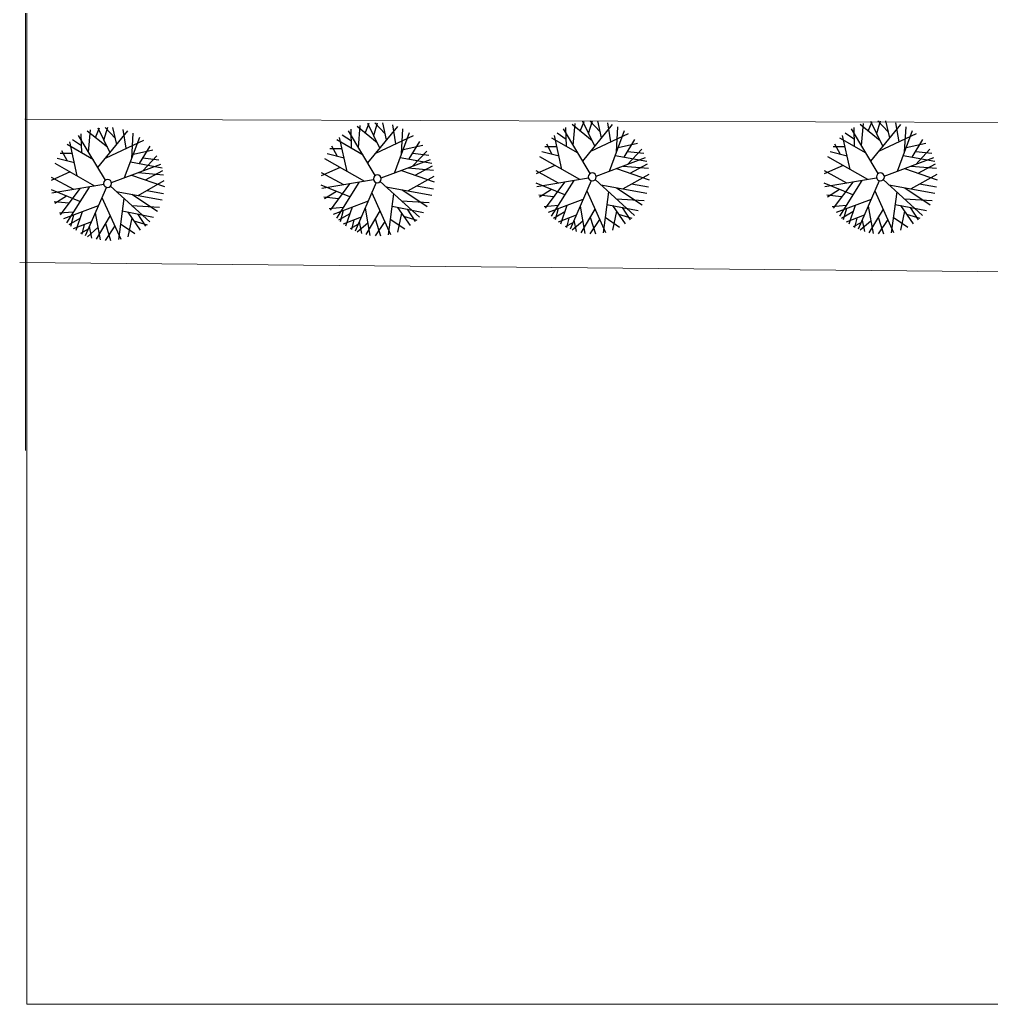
# Model space of a CAD drawing. Header units: millimetres. Extents: x 216896 to 446004, y 63591 to 243769.
# Drawn here: x 216896 to 236456, y 63591 to 83413 of the extents above; entities that cross this region are included whole.
import ezdxf

# ---------------------------------------------------------------- set-up
doc = ezdxf.new("R2010")
doc.units = ezdxf.units.MM
doc.layers.add('green', color=7, linetype='Continuous', true_color=0x45e718)
doc.layers.add('line pedestr', color=7, linetype='Continuous', lineweight=5, true_color=0x1c1c1c)

# ---------------------------------------------------------------- blocks, each defined once
blk = doc.blocks.new('A$C19F01AD3')
at = {"color": 0}
for p, q in [((-0.292, 0.682), (-0.444, 0.833)), ((-0.41, 0.656), (-0.413, 0.85)), ((-0.095, 0.686), (-0.355, 0.876)), ((-0.284, 0.566), (-0.306, 0.895)), ((-0.115, 0.82), (-0.22, 0.92)), ((-0.199, 0.762), (-0.197, 0.926)), ((-0.003, 0.066), (-0.132, 0.938)), ((-0.108, 0.772), (-0.021, 0.947)), ((0.036, 0.751), (-0.094, 0.942)), ((-0.071, 0.523), (0.125, 0.94)), ((-0.03, 0.247), (0.451, 0.836)), ((0.181, 0.505), (0.055, 0.946)), ((0.139, 0.654), (0.295, 0.902)), ((0.301, 0.652), (0.208, 0.926)), ((0.327, 0.171), (0.415, 0.854)), ((-0.427, 0.608), (-0.645, 0.687)), ((-0.423, 0.202), (-0.625, 0.705)), ((-0.053, 0.401), (-0.557, 0.761)), ((-0.281, 0.137), (-0.489, 0.808)), ((0.381, 0.592), (0.656, 0.688)), ((0.537, 0.448), (0.555, 0.771)), ((-0.537, 0.486), (-0.78, 0.526)), ((-0.603, 0.378), (-0.762, 0.551)), ((0.447, 0.372), (0.728, 0.611)), ((0.581, 0.486), (0.812, 0.493)), ((0.61, 0.361), (0.792, 0.525)), ((-0.365, 0.409), (-0.874, 0.342)), ((-0.056, 0.034), (-0.851, 0.397)), ((0.057, 0.032), (0.844, 0.436)), ((0.354, 0.378), (0.885, 0.344)), ((-0.514, 0.243), (-0.925, 0.146)), ((-0.649, -0.024), (-0.917, 0.192)), ((0.438, 0.069), (0.92, 0.232)), ((0.481, 0.25), (0.935, 0.157)), ((-0.191, 0.096), (-0.93, -0.097)), ((-0.519, 0.01), (-0.785, -0.504)), ((0.172, 0.091), (0.947, 0.026)), ((0.542, 0.06), (0.9, -0.29)), ((-0.048, -0.045), (-0.672, -0.648)), ((0.058, -0.031), (0.774, -0.539)), ((0.66, -0.055), (0.944, -0.08)), ((-0.623, -0.191), (-0.916, -0.185)), ((-0.695, -0.33), (-0.891, -0.28)), ((-0.739, -0.188), (-0.874, -0.33)), ((-0.33, -0.318), (-0.818, -0.45)), ((-0.222, -0.214), (0.101, -0.931)), ((0.25, -0.167), (0.318, -0.882)), ((0.351, -0.239), (0.926, -0.196)), ((0.447, -0.307), (0.864, -0.381)), ((0.592, -0.221), (0.832, -0.446)), ((-0.579, -0.491), (-0.753, -0.551)), ((-0.544, -0.376), (-0.636, -0.683)), ((-0.44, -0.424), (-0.504, -0.786)), ((-0.135, -0.408), (0.394, -0.852)), ((0.276, -0.444), (0.808, -0.487)), ((0.426, -0.456), (0.522, -0.782)), ((0.513, -0.354), (0.675, -0.657)), ((-0.158, -0.58), (-0.551, -0.753)), ((-0.092, -0.504), (-0.391, -0.848)), ((0.148, -0.645), (0.016, -0.936)), ((0.282, -0.506), (0.196, -0.916)), ((0.289, -0.582), (0.583, -0.738)), ((0.458, -0.563), (0.724, -0.603)), ((-0.393, -0.684), (-0.371, -0.857)), ((-0.066, -0.756), (-0.281, -0.891)), ((-0.245, -0.681), (-0.239, -0.903)), ((-0.018, -0.666), (-0.154, -0.922))]:
    blk.add_line(p, q, dxfattribs=at)
blk.add_circle((0, 0), 0.0659, dxfattribs=at)

msp = doc.modelspace()

# ---------------------------------------------------------------- linework, layer by layer
at = {"layer": 'line pedestr'}
for p, q in [((217041, 237232), (217014, 74742)), ((258246, 81279), (217000, 81408)), ((216896, 78524), (258285, 78133))]:
    msp.add_line(p, q, dxfattribs=at)
msp.add_lwpolyline([(217042, 243769), (446004, 243769), (446004, 63591), (217042, 63591)], close=True, dxfattribs=at)

# ---------------------------------------------------------------- block references
at = {"layer": 'green', "yscale": 1210.070298446207, "zscale": 1210.070298431063}
for p, xscale, rotation in [((218665, 80116), -1210.07029843636, 165.00000000091), ((224096, 80209), -1210.07029843636, 165.00000000091), ((228423, 80248), -1210.070298411179, 165.0000000002228), ((234223, 80248), -1210.070298411179, 165.0000000002228)]:
    msp.add_blockref('A$C19F01AD3', p, dxfattribs=dict(at, xscale=xscale, rotation=rotation))

doc.saveas('drawing.dxf')
